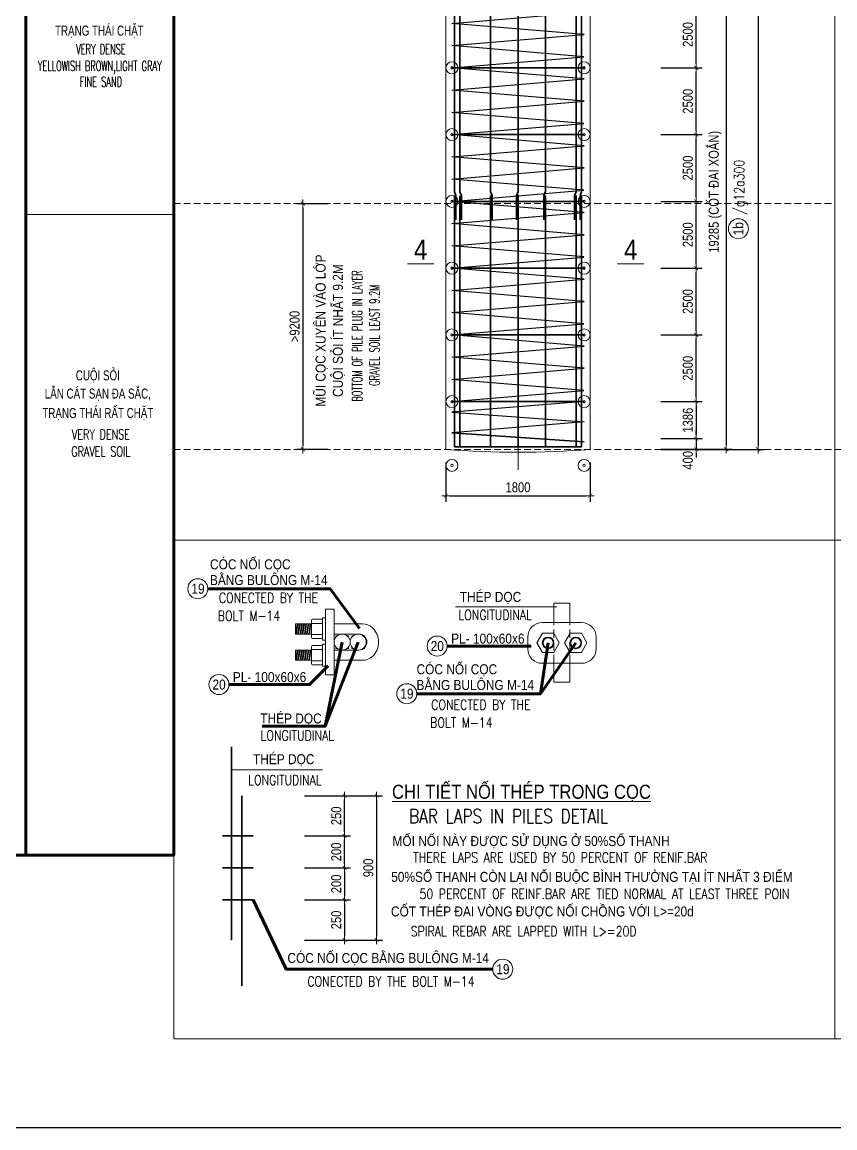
# Model space of a CAD drawing. Header units: millimetres. Extents: x -2123450 to -961021, y -260876 to 649159.
# Drawn here: x -1675220 to -1644785, y 317910 to 359319 of the extents above; entities that cross this region are included whole.
import ezdxf
from ezdxf.enums import TextEntityAlignment as Align

# ---------------------------------------------------------------- set-up
doc = ezdxf.new("R2010")
doc.units = ezdxf.units.MM
doc.header["$LTSCALE"] = 1000
doc.header["$MEASUREMENT"] = 0
doc.header["$PDMODE"] = 66
for name, pattern in [('CENTER2', [1.125, 0.75, -0.125, 0.125, -0.125]), ('HIDDEN', [0.375, 0.25, -0.125]), ('HIDDEN2', [4.7625, 3.175, -1.5875])]:
    doc.linetypes.add(name, pattern=pattern)
doc.layers.get('0').update_dxf_attribs({"linetype": 'CONTINUOUS'})
doc.layers.get('DEFPOINTS').update_dxf_attribs({"linetype": 'CONTINUOUS'})
for name, color, linetype in [('03BORER', 3, 'CONTINUOUS'), ('NDC_S_REBAR DES.', 2, 'CONTINUOUS'), ('TEXT', 7, 'CONTINUOUS')]:
    doc.layers.add(name, color=color, linetype=linetype)
for name, color, linetype, lineweight in [('NDC_S_AXIS', 5, 'CENTER2', 15), ('NDC_S_CONTINUOUS', 3, 'CONTINUOUS', 20), ('NDC_S_DIM', 1, 'CONTINUOUS', 9), ('NDC_S_FOUNDATION NAME', 7, 'CONTINUOUS', 20), ('NDC_S_HATCH MATERIAL', 8, 'CONTINUOUS', 13), ('NDC_S_HIDDEN', 9, 'HIDDEN2', 20), ('NDC_S_LEADER', 1, 'CONTINUOUS', 9), ('NDC_S_REBAR', 4, 'CONTINUOUS', 35), ('NDC_S_REBAR NO.', 7, 'CONTINUOUS', 20), ('NDC_S_REBAR NO. BOX', 1, 'CONTINUOUS', 9), ('NDC_S_REBAR SECTION', 6, 'CONTINUOUS', 25), ('NDC_S_STIRRUP', 2, 'CONTINUOUS', 25), ('NDC_S_VN TITLE', 6, 'CONTINUOUS', 9)]:
    doc.layers.add(name, color=color, linetype=linetype, lineweight=lineweight)
doc.styles.add('NDC_ARIAL', font='arial.ttf', dxfattribs={"width": 0.8})
doc.styles.add('NDC_ROMANS', font='romans.shx', dxfattribs={"width": 0.8, "bigfont": 'vns.shx'})
doc.styles.get("Standard").update_dxf_attribs({"font": 'romans.shx', "bigfont": 'vns.shx'})
doc.dimstyles.new('NDC_1-150', dxfattribs={"dimscale": 150, "dimtxt": 2.5, "dimasz": 1, "dimexe": 1.5, "dimexo": 0, "dimgap": 0.8, "dimtad": 1, "dimdec": 0, "dimdsep": 46, "dimtxsty": 'NDC_ARIAL', "dimblk": 'DIMMARK', "dimcen": 49999.938995, "dimdle": 1.5, "dimclrd": 1, "dimclre": 1, "dimclrt": 3, "dimadec": 0, "dimazin": 0, "dimtfac": 1, "dimtdec": 0, "dimtix": 1, "dimtmove": 2, "dimatfit": 3, "dimfxl": 1, "dimarcsym": 0})
doc.dimstyles.new('NDC_1-150(25)', dxfattribs={"dimscale": 150, "dimtxt": 2.5, "dimasz": 1, "dimexe": 1.5, "dimexo": 0, "dimgap": 0.8, "dimtad": 1, "dimdec": 0, "dimlfac": 0.166667, "dimdsep": 46, "dimtxsty": 'NDC_ARIAL', "dimblk": 'DIMMARK', "dimcen": 49999.938995, "dimdle": 1.5, "dimclrd": 1, "dimclre": 1, "dimclrt": 3, "dimadec": 0, "dimazin": 0, "dimtfac": 1, "dimtdec": 0, "dimtix": 1, "dimtmove": 2, "dimatfit": 3, "dimfxl": 1, "dimarcsym": 0})

# ---------------------------------------------------------------- blocks, each defined once
blk = doc.blocks.new('CON KE')
at = {"layer": 'NDC_S_CONTINUOUS'}
for radius in [225, 45]:
    blk.add_circle((-285322, 378614), radius, dxfattribs=at)
blk = doc.blocks.new('DIMMARK')
at = {"layer": 'NDC_S_DIM', "color": 1}
blk.add_line((-1.5, 0), (1, 0), dxfattribs=at)
at = {"layer": 'NDC_S_DIM', "color": 2, "const_width": 0.15}
blk.add_lwpolyline([(-0.5, -0.5), (0.5, 0.5)], dxfattribs=at)
blk = doc.blocks.new('*D1554')
at = {"layer": 'DEFPOINTS', "color": 0, "transparency": 16777216}
for p in [(-1727342, 359547), (-1726013, 359547), (-1727342, 357047)]:
    blk.add_point(p, dxfattribs=at)
at = {"layer": 'NDC_S_DIM', "color": 1, "lineweight": -2, "transparency": 16777216}
for p, q in [((-1727342, 359547), (-1725788, 359547)), ((-1726013, 357197), (-1726013, 359397)), ((-1727342, 357047), (-1725788, 357047))]:
    blk.add_line(p, q, dxfattribs=at)
at = {"layer": 'NDC_S_DIM', "color": 1, "lineweight": -2, "transparency": 16777216, "xscale": 150, "yscale": 150, "zscale": 150}
for p, rotation in [((-1726013, 359547), 90), ((-1726013, 357047), 270)]:
    blk.add_blockref('DIMMARK', p, dxfattribs=dict(at, rotation=rotation))
at = {"layer": 'NDC_S_DIM', "color": 3, "transparency": 16777216, "insert": (-1726324, 358297), "char_height": 375, "attachment_point": 5, "rotation": 90, "style": 'NDC_ARIAL'}
blk.add_mtext('2500', dxfattribs=at)
blk = doc.blocks.new('*D1555')
at = {"layer": 'DEFPOINTS', "color": 0, "transparency": 16777216}
for p in [(-1727342, 357047), (-1726013, 357047), (-1727342, 354547)]:
    blk.add_point(p, dxfattribs=at)
at = {"layer": 'NDC_S_DIM', "color": 1, "lineweight": -2, "transparency": 16777216}
for p, q in [((-1727342, 357047), (-1725788, 357047)), ((-1726013, 354697), (-1726013, 356897)), ((-1727342, 354547), (-1725788, 354547))]:
    blk.add_line(p, q, dxfattribs=at)
at = {"layer": 'NDC_S_DIM', "color": 1, "lineweight": -2, "transparency": 16777216, "xscale": 150, "yscale": 150, "zscale": 150}
for p, rotation in [((-1726013, 357047), 90), ((-1726013, 354547), 270)]:
    blk.add_blockref('DIMMARK', p, dxfattribs=dict(at, rotation=rotation))
at = {"layer": 'NDC_S_DIM', "color": 3, "transparency": 16777216, "insert": (-1726324, 355797), "char_height": 375, "attachment_point": 5, "rotation": 90, "style": 'NDC_ARIAL'}
blk.add_mtext('2500', dxfattribs=at)
blk = doc.blocks.new('*D1556')
at = {"layer": 'DEFPOINTS', "color": 0, "transparency": 16777216}
for p in [(-1727342, 354547), (-1726013, 354547), (-1727342, 352047)]:
    blk.add_point(p, dxfattribs=at)
at = {"layer": 'NDC_S_DIM', "color": 1, "lineweight": -2, "transparency": 16777216}
for p, q in [((-1727342, 354547), (-1725788, 354547)), ((-1726013, 352197), (-1726013, 354397)), ((-1727342, 352047), (-1725788, 352047))]:
    blk.add_line(p, q, dxfattribs=at)
at = {"layer": 'NDC_S_DIM', "color": 1, "lineweight": -2, "transparency": 16777216, "xscale": 150, "yscale": 150, "zscale": 150}
for p, rotation in [((-1726013, 354547), 90), ((-1726013, 352047), 270)]:
    blk.add_blockref('DIMMARK', p, dxfattribs=dict(at, rotation=rotation))
at = {"layer": 'NDC_S_DIM', "color": 3, "transparency": 16777216, "insert": (-1726324, 353297), "char_height": 375, "attachment_point": 5, "rotation": 90, "style": 'NDC_ARIAL'}
blk.add_mtext('2500', dxfattribs=at)
blk = doc.blocks.new('*D1557')
at = {"layer": 'DEFPOINTS', "color": 0, "transparency": 16777216}
for p in [(-1727342, 352047), (-1726013, 352047), (-1727342, 349547)]:
    blk.add_point(p, dxfattribs=at)
at = {"layer": 'NDC_S_DIM', "color": 1, "lineweight": -2, "transparency": 16777216}
for p, q in [((-1727342, 352047), (-1725788, 352047)), ((-1726013, 349697), (-1726013, 351897)), ((-1727342, 349547), (-1725788, 349547))]:
    blk.add_line(p, q, dxfattribs=at)
at = {"layer": 'NDC_S_DIM', "color": 1, "lineweight": -2, "transparency": 16777216, "xscale": 150, "yscale": 150, "zscale": 150}
for p, rotation in [((-1726013, 352047), 90), ((-1726013, 349547), 270)]:
    blk.add_blockref('DIMMARK', p, dxfattribs=dict(at, rotation=rotation))
at = {"layer": 'NDC_S_DIM', "color": 3, "transparency": 16777216, "insert": (-1726324, 350797), "char_height": 375, "attachment_point": 5, "rotation": 90, "style": 'NDC_ARIAL'}
blk.add_mtext('2500', dxfattribs=at)
blk = doc.blocks.new('*D1558')
at = {"layer": 'DEFPOINTS', "color": 0, "transparency": 16777216}
for p in [(-1727342, 349547), (-1726013, 349547), (-1727342, 347047)]:
    blk.add_point(p, dxfattribs=at)
at = {"layer": 'NDC_S_DIM', "color": 1, "lineweight": -2, "transparency": 16777216}
for p, q in [((-1727342, 349547), (-1725788, 349547)), ((-1726013, 347197), (-1726013, 349397)), ((-1727342, 347047), (-1725788, 347047))]:
    blk.add_line(p, q, dxfattribs=at)
at = {"layer": 'NDC_S_DIM', "color": 1, "lineweight": -2, "transparency": 16777216, "xscale": 150, "yscale": 150, "zscale": 150}
for p, rotation in [((-1726013, 349547), 90), ((-1726013, 347047), 270)]:
    blk.add_blockref('DIMMARK', p, dxfattribs=dict(at, rotation=rotation))
at = {"layer": 'NDC_S_DIM', "color": 3, "transparency": 16777216, "insert": (-1726324, 348297), "char_height": 375, "attachment_point": 5, "rotation": 90, "style": 'NDC_ARIAL'}
blk.add_mtext('2500', dxfattribs=at)
blk = doc.blocks.new('*D1559')
at = {"layer": 'DEFPOINTS', "color": 0, "transparency": 16777216}
for p in [(-1727342, 347047), (-1726013, 347047), (-1727342, 344547)]:
    blk.add_point(p, dxfattribs=at)
at = {"layer": 'NDC_S_DIM', "color": 1, "lineweight": -2, "transparency": 16777216}
for p, q in [((-1727342, 347047), (-1725788, 347047)), ((-1726013, 344697), (-1726013, 346897)), ((-1727342, 344547), (-1725788, 344547))]:
    blk.add_line(p, q, dxfattribs=at)
at = {"layer": 'NDC_S_DIM', "color": 1, "lineweight": -2, "transparency": 16777216, "xscale": 150, "yscale": 150, "zscale": 150}
for p, rotation in [((-1726013, 347047), 90), ((-1726013, 344547), 270)]:
    blk.add_blockref('DIMMARK', p, dxfattribs=dict(at, rotation=rotation))
at = {"layer": 'NDC_S_DIM', "color": 3, "transparency": 16777216, "insert": (-1726324, 345797), "char_height": 375, "attachment_point": 5, "rotation": 90, "style": 'NDC_ARIAL'}
blk.add_mtext('2500', dxfattribs=at)
blk = doc.blocks.new('*D1560')
at = {"layer": 'DEFPOINTS', "color": 0, "transparency": 16777216}
for p in [(-1727342, 344547), (-1726013, 344547), (-1727342, 342047)]:
    blk.add_point(p, dxfattribs=at)
at = {"layer": 'NDC_S_DIM', "color": 1, "lineweight": -2, "transparency": 16777216}
for p, q in [((-1727342, 344547), (-1725788, 344547)), ((-1726013, 342197), (-1726013, 344397)), ((-1727342, 342047), (-1725788, 342047))]:
    blk.add_line(p, q, dxfattribs=at)
at = {"layer": 'NDC_S_DIM', "color": 1, "lineweight": -2, "transparency": 16777216, "xscale": 150, "yscale": 150, "zscale": 150}
for p, rotation in [((-1726013, 344547), 90), ((-1726013, 342047), 270)]:
    blk.add_blockref('DIMMARK', p, dxfattribs=dict(at, rotation=rotation))
at = {"layer": 'NDC_S_DIM', "color": 3, "transparency": 16777216, "insert": (-1726324, 343297), "char_height": 375, "attachment_point": 5, "rotation": 90, "style": 'NDC_ARIAL'}
blk.add_mtext('2500', dxfattribs=at)
blk = doc.blocks.new('*D2216')
at = {"layer": 'DEFPOINTS', "color": 0, "transparency": 16777216}
for p in [(18235, 3509), (18235, 2123), (19564, 2123)]:
    blk.add_point(p, dxfattribs=at)
at = {"layer": 'NDC_S_DIM', "color": 1, "lineweight": -2, "transparency": 16777216}
for p, q in [((18235, 3509), (19789, 3509)), ((19564, 3359), (19564, 2273)), ((18235, 2123), (19789, 2123))]:
    blk.add_line(p, q, dxfattribs=at)
at = {"layer": 'NDC_S_DIM', "color": 1, "lineweight": -2, "transparency": 16777216, "xscale": 150, "yscale": 150, "zscale": 150}
for p, rotation in [((19564, 3509), 90), ((19564, 2123), 270)]:
    blk.add_blockref('DIMMARK', p, dxfattribs=dict(at, rotation=rotation))
at = {"layer": 'NDC_S_DIM', "color": 3, "transparency": 16777216, "insert": (19253, 2816), "char_height": 375, "attachment_point": 5, "rotation": 90, "style": 'NDC_ARIAL'}
blk.add_mtext('1386', dxfattribs=at)
blk = doc.blocks.new('*D2217')
at = {"layer": 'DEFPOINTS', "color": 0, "transparency": 16777216}
for p in [(18235, 2123), (18235, 1723), (19564, 1723)]:
    blk.add_point(p, dxfattribs=at)
at = {"layer": 'NDC_S_DIM', "color": 1, "lineweight": -2, "transparency": 16777216}
for p, q in [((18235, 2123), (19789, 2123)), ((19564, 2273), (19564, 2423)), ((19564, 2123), (19564, 1723)), ((18235, 1723), (19789, 1723)), ((19564, 1573), (19564, 1423))]:
    blk.add_line(p, q, dxfattribs=at)
at = {"layer": 'NDC_S_DIM', "color": 1, "lineweight": -2, "transparency": 16777216, "xscale": 150, "yscale": 150, "zscale": 150}
for p, rotation in [((19564, 2123), 270), ((19564, 1723), 90)]:
    blk.add_blockref('DIMMARK', p, dxfattribs=dict(at, rotation=rotation))
at = {"layer": 'NDC_S_DIM', "color": 3, "transparency": 16777216, "insert": (19253, 1311), "char_height": 375, "attachment_point": 5, "rotation": 90, "style": 'NDC_ARIAL'}
blk.add_mtext('400', dxfattribs=at)
blk = doc.blocks.new('*D2219')
at = {"layer": 'DEFPOINTS', "color": 0, "transparency": 16777216}
for p in [(19435, 54023), (19435, 1723), (21889, 1723)]:
    blk.add_point(p, dxfattribs=at)
at = {"layer": 'NDC_S_DIM', "color": 1, "lineweight": -2, "transparency": 16777216}
for p, q in [((19435, 54023), (22114, 54023)), ((21889, 53873), (21889, 1873)), ((19435, 1723), (22114, 1723))]:
    blk.add_line(p, q, dxfattribs=at)
at = {"layer": 'NDC_S_DIM', "color": 1, "lineweight": -2, "transparency": 16777216, "xscale": 150, "yscale": 150, "zscale": 150}
for p, rotation in [((21889, 54023), 90), ((21889, 1723), 270)]:
    blk.add_blockref('DIMMARK', p, dxfattribs=dict(at, rotation=rotation))
at = {"layer": 'NDC_S_DIM', "color": 3, "transparency": 16777216, "insert": (21578, 27873), "char_height": 375, "attachment_point": 5, "rotation": 90, "style": 'NDC_ARIAL'}
blk.add_mtext('52300', dxfattribs=at)
blk = doc.blocks.new('*D2220')
at = {"layer": 'DEFPOINTS', "color": 0, "transparency": 16777216}
for p in [(18235, 21009), (18235, 1724), (20689, 1724)]:
    blk.add_point(p, dxfattribs=at)
at = {"layer": 'NDC_S_DIM', "color": 1, "lineweight": -2, "transparency": 16777216}
for p, q in [((18235, 21009), (20914, 21009)), ((20689, 20859), (20689, 1874)), ((18235, 1724), (20914, 1724))]:
    blk.add_line(p, q, dxfattribs=at)
at = {"layer": 'NDC_S_DIM', "color": 1, "lineweight": -2, "transparency": 16777216, "xscale": 150, "yscale": 150, "zscale": 150}
for p, rotation in [((20689, 21009), 90), ((20689, 1724), 270)]:
    blk.add_blockref('DIMMARK', p, dxfattribs=dict(at, rotation=rotation))
at = {"layer": 'NDC_S_DIM', "color": 3, "transparency": 16777216, "insert": (20279, 11367), "char_height": 375, "attachment_point": 5, "rotation": 90, "style": 'NDC_ARIAL'}
blk.add_mtext('19285 (CỐT ĐAI XOẮN)', dxfattribs=at)
blk = doc.blocks.new('*D2221')
at = {"layer": 'DEFPOINTS', "color": 0, "transparency": 16777216}
for p in [(10192, 1224), (15592, 1224), (15592, -12)]:
    blk.add_point(p, dxfattribs=at)
at = {"layer": 'NDC_S_DIM', "color": 1, "lineweight": -2, "transparency": 16777216}
for p, q in [((10192, 1224), (10192, -237)), ((15592, 1224), (15592, -237)), ((10342, -12), (15442, -12))]:
    blk.add_line(p, q, dxfattribs=at)
at = {"layer": 'NDC_S_DIM', "color": 1, "lineweight": -2, "transparency": 16777216, "xscale": 150, "yscale": 150, "zscale": 150, "rotation": 180}
blk.add_blockref('DIMMARK', (10192, -12), dxfattribs=at)
at = {"layer": 'NDC_S_DIM', "color": 1, "lineweight": -2, "transparency": 16777216, "xscale": 150, "yscale": 150, "zscale": 150}
blk.add_blockref('DIMMARK', (15592, -12), dxfattribs=at)
at = {"layer": 'NDC_S_DIM', "color": 3, "transparency": 16777216, "insert": (12892, 299), "char_height": 375, "attachment_point": 5, "style": 'NDC_ARIAL'}
blk.add_mtext('1800', dxfattribs=at)
blk = doc.blocks.new('*D2222')
at = {"layer": 'DEFPOINTS', "color": 0, "transparency": 16777216}
for p in [(5770, 10923), (4840, 1723), (5770, 1723)]:
    blk.add_point(p, dxfattribs=at)
at = {"layer": 'NDC_S_DIM', "color": 1, "lineweight": -2, "transparency": 16777216}
for p, q in [((5770, 10923), (4615, 10923)), ((4840, 10773), (4840, 1873)), ((5770, 1723), (4615, 1723))]:
    blk.add_line(p, q, dxfattribs=at)
at = {"layer": 'NDC_S_DIM', "color": 1, "lineweight": -2, "transparency": 16777216, "xscale": 150, "yscale": 150, "zscale": 150}
for p, rotation in [((4840, 10923), 90), ((4840, 1723), 270)]:
    blk.add_blockref('DIMMARK', p, dxfattribs=dict(at, rotation=rotation))
at = {"layer": 'NDC_S_DIM', "color": 3, "transparency": 16777216, "insert": (4528, 6323), "char_height": 375, "attachment_point": 5, "rotation": 90, "style": 'NDC_ARIAL'}
blk.add_mtext('>9200', dxfattribs=at)
blk = doc.blocks.new('*D1604')
at = {"layer": 'DEFPOINTS', "color": 0, "linetype": 'ByBlock', "transparency": 16777216}
for p in [(-1664644, 327646), (-1664644, 326446), (-1663144, 326446)]:
    blk.add_point(p, dxfattribs=at)
at = {"layer": 'NDC_S_DIM', "color": 1, "linetype": 'ByBlock', "lineweight": -2, "transparency": 16777216}
for p, q in [((-1664644, 327646), (-1662919, 327646)), ((-1663144, 327496), (-1663144, 326596)), ((-1664644, 326446), (-1662919, 326446))]:
    blk.add_line(p, q, dxfattribs=at)
at = {"layer": 'NDC_S_DIM', "color": 1, "linetype": 'ByBlock', "lineweight": -2, "transparency": 16777216, "xscale": 150, "yscale": 150, "zscale": 150}
for p, rotation in [((-1663144, 327646), 90), ((-1663144, 326446), 270)]:
    blk.add_blockref('DIMMARK', p, dxfattribs=dict(at, rotation=rotation))
at = {"layer": 'NDC_S_DIM', "color": 3, "linetype": 'ByBlock', "transparency": 16777216, "insert": (-1663455, 327046), "char_height": 375, "attachment_point": 5, "rotation": 90, "style": 'NDC_ARIAL'}
blk.add_mtext('200', dxfattribs=at)
blk = doc.blocks.new('*D1605')
at = {"layer": 'DEFPOINTS', "color": 0, "linetype": 'ByBlock', "transparency": 16777216}
for p in [(-1664644, 330346), (-1664644, 324946), (-1661944, 324946)]:
    blk.add_point(p, dxfattribs=at)
at = {"layer": 'NDC_S_DIM', "color": 1, "linetype": 'ByBlock', "lineweight": -2, "transparency": 16777216}
for p, q in [((-1664644, 330346), (-1661719, 330346)), ((-1661944, 330196), (-1661944, 325096)), ((-1664644, 324946), (-1661719, 324946))]:
    blk.add_line(p, q, dxfattribs=at)
at = {"layer": 'NDC_S_DIM', "color": 1, "linetype": 'ByBlock', "lineweight": -2, "transparency": 16777216, "xscale": 150, "yscale": 150, "zscale": 150}
for p, rotation in [((-1661944, 330346), 90), ((-1661944, 324946), 270)]:
    blk.add_blockref('DIMMARK', p, dxfattribs=dict(at, rotation=rotation))
at = {"layer": 'NDC_S_DIM', "color": 3, "linetype": 'ByBlock', "transparency": 16777216, "insert": (-1662255, 327646), "char_height": 375, "attachment_point": 5, "rotation": 90, "style": 'NDC_ARIAL'}
blk.add_mtext('900', dxfattribs=at)
blk = doc.blocks.new('*D1606')
at = {"layer": 'DEFPOINTS', "color": 0, "linetype": 'ByBlock', "transparency": 16777216}
for p in [(-1664644, 328846), (-1663144, 328846), (-1664644, 327646)]:
    blk.add_point(p, dxfattribs=at)
at = {"layer": 'NDC_S_DIM', "color": 1, "linetype": 'ByBlock', "lineweight": -2, "transparency": 16777216}
for p, q in [((-1664644, 328846), (-1662919, 328846)), ((-1663144, 327796), (-1663144, 328696)), ((-1664644, 327646), (-1662919, 327646))]:
    blk.add_line(p, q, dxfattribs=at)
at = {"layer": 'NDC_S_DIM', "color": 1, "linetype": 'ByBlock', "lineweight": -2, "transparency": 16777216, "xscale": 150, "yscale": 150, "zscale": 150}
for p, rotation in [((-1663144, 328846), 90), ((-1663144, 327646), 270)]:
    blk.add_blockref('DIMMARK', p, dxfattribs=dict(at, rotation=rotation))
at = {"layer": 'NDC_S_DIM', "color": 3, "linetype": 'ByBlock', "transparency": 16777216, "insert": (-1663455, 328246), "char_height": 375, "attachment_point": 5, "rotation": 90, "style": 'NDC_ARIAL'}
blk.add_mtext('200', dxfattribs=at)
blk = doc.blocks.new('*D1607')
at = {"layer": 'DEFPOINTS', "color": 0, "linetype": 'ByBlock', "transparency": 16777216}
for p in [(-1664644, 330346), (-1663144, 330346), (-1664644, 328846)]:
    blk.add_point(p, dxfattribs=at)
at = {"layer": 'NDC_S_DIM', "color": 1, "linetype": 'ByBlock', "lineweight": -2, "transparency": 16777216}
for p, q in [((-1664644, 330346), (-1662919, 330346)), ((-1663144, 328996), (-1663144, 330196)), ((-1664644, 328846), (-1662919, 328846))]:
    blk.add_line(p, q, dxfattribs=at)
at = {"layer": 'NDC_S_DIM', "color": 1, "linetype": 'ByBlock', "lineweight": -2, "transparency": 16777216, "xscale": 150, "yscale": 150, "zscale": 150}
for p, rotation in [((-1663144, 330346), 90), ((-1663144, 328846), 270)]:
    blk.add_blockref('DIMMARK', p, dxfattribs=dict(at, rotation=rotation))
at = {"layer": 'NDC_S_DIM', "color": 3, "linetype": 'ByBlock', "transparency": 16777216, "insert": (-1663455, 329596), "char_height": 375, "attachment_point": 5, "rotation": 90, "style": 'NDC_ARIAL'}
blk.add_mtext('250', dxfattribs=at)
blk = doc.blocks.new('*D1608')
at = {"layer": 'DEFPOINTS', "color": 0, "linetype": 'ByBlock', "transparency": 16777216}
for p in [(-1664644, 326446), (-1664644, 324946), (-1663144, 324946)]:
    blk.add_point(p, dxfattribs=at)
at = {"layer": 'NDC_S_DIM', "color": 1, "linetype": 'ByBlock', "lineweight": -2, "transparency": 16777216}
for p, q in [((-1664644, 326446), (-1662919, 326446)), ((-1663144, 326296), (-1663144, 325096)), ((-1664644, 324946), (-1662919, 324946))]:
    blk.add_line(p, q, dxfattribs=at)
at = {"layer": 'NDC_S_DIM', "color": 1, "linetype": 'ByBlock', "lineweight": -2, "transparency": 16777216, "xscale": 150, "yscale": 150, "zscale": 150}
for p, rotation in [((-1663144, 326446), 90), ((-1663144, 324946), 270)]:
    blk.add_blockref('DIMMARK', p, dxfattribs=dict(at, rotation=rotation))
at = {"layer": 'NDC_S_DIM', "color": 3, "linetype": 'ByBlock', "transparency": 16777216, "insert": (-1663455, 325696), "char_height": 375, "attachment_point": 5, "rotation": 90, "style": 'NDC_ARIAL'}
blk.add_mtext('250', dxfattribs=at)
blk = doc.blocks.new('HK1 B3')
at = {"layer": 'NDC_S_CONTINUOUS'}
blk.add_line((16381, -67199), (16380, 0), dxfattribs=at)
blk.add_arc((16380, -67199), 1, 270, 0, dxfattribs=at)
blk = doc.blocks.new('*U1553')
at = {"layer": 'NDC_S_REBAR'}
for p, q in [((-1735159.4, 359547.3), (-1730209.4, 359547.3)), ((-1735159.4, 359547.3), (-1730209.4, 359547.3)), ((-1735159.4, 357047.3), (-1730209.4, 357047.3)), ((-1735159.4, 357047.3), (-1730209.4, 357047.3)), ((-1735159.4, 357047.3), (-1730209.4, 357047.3)), ((-1735159.4, 354547.3), (-1730209.4, 354547.3)), ((-1735159.4, 354547.3), (-1730209.4, 354547.3)), ((-1735159.4, 354547.3), (-1730209.4, 354547.3)), ((-1735159.4, 352047.3), (-1730209.4, 352047.3)), ((-1735159.4, 352047.3), (-1730209.4, 352047.3)), ((-1735159.4, 352047.3), (-1730209.4, 352047.3)), ((-1735159.4, 349547.3), (-1730209.4, 349547.3)), ((-1735159.4, 349547.3), (-1730209.4, 349547.3)), ((-1735159.4, 349547.3), (-1730209.4, 349547.3)), ((-1735159.4, 347047.3), (-1730209.4, 347047.3)), ((-1735159.4, 347047.3), (-1730209.4, 347047.3)), ((-1735159.4, 347047.3), (-1730209.4, 347047.3)), ((-1735159.4, 344547.3), (-1730209.4, 344547.3)), ((-1735159.4, 344547.3), (-1730209.4, 344547.3)), ((-1735159.4, 344547.3), (-1730209.4, 344547.3)), ((-1735159.4, 342047.3), (-1730209.4, 342047.3))]:
    blk.add_line(p, q, dxfattribs=at)
at = {"layer": 'NDC_S_STIRRUP'}
for points in [[(-1735159.4, 357047.3), (-1730215.4, 357462.9, 0.8498629), (-1730215.4, 357464.9), (-1735159.4, 357880.6), (-1730209.4, 358297.3), (-1735159.4, 358713.9), (-1730209.4, 359130.6), (-1735159.4, 359547.3)], [(-1735159.4, 354547.3), (-1730215.4, 354962.9, 0.8498629), (-1730215.4, 354964.9), (-1735159.4, 355380.6), (-1730209.4, 355797.3), (-1735159.4, 356213.9), (-1730209.4, 356630.6), (-1735159.4, 357047.3)], [(-1735159.4, 352047.3), (-1730215.4, 352462.9, 0.8498629), (-1730215.4, 352464.9), (-1735159.4, 352880.6), (-1730209.4, 353297.3), (-1735159.4, 353713.9), (-1730209.4, 354130.6), (-1735159.4, 354547.3)], [(-1735159.4, 349547.3), (-1730215.4, 349962.9, 0.8498629), (-1730215.4, 349964.9), (-1735159.4, 350380.6), (-1730209.4, 350797.3), (-1735159.4, 351213.9), (-1730209.4, 351630.6), (-1735159.4, 352047.3)], [(-1735159.4, 347047.3), (-1730215.4, 347462.9, 0.8498629), (-1730215.4, 347464.9), (-1735159.4, 347880.6), (-1730209.4, 348297.3), (-1735159.4, 348713.9), (-1730209.4, 349130.6), (-1735159.4, 349547.3)], [(-1735159.4, 344547.3), (-1730215.4, 344962.9, 0.8498629), (-1730215.4, 344964.9), (-1735159.4, 345380.6), (-1730209.4, 345797.3), (-1735159.4, 346213.9), (-1730209.4, 346630.6), (-1735159.4, 347047.3)], [(-1735159.4, 342047.3), (-1730215.4, 342462.9, 0.8498629), (-1730215.4, 342464.9), (-1735159.4, 342880.6), (-1730209.4, 343297.3), (-1735159.4, 343713.9), (-1730209.4, 344130.6), (-1735159.4, 344547.3)]]:
    blk.add_lwpolyline(points, format="xyb", dxfattribs=at)
at = {"layer": 'NDC_S_REBAR SECTION', "xscale": -1, "rotation": 180}
for p in [(-1449837, 738161), (-1449837, 738161), (-1444887, 738161), (-1444887, 738161), (-1449837, 735661), (-1449837, 735661), (-1449837, 735661), (-1444887, 735661), (-1444887, 735661), (-1444887, 735661), (-1449837, 733161), (-1449837, 733161), (-1449837, 733161), (-1444887, 733161), (-1444887, 733161), (-1444887, 733161), (-1449837, 730661), (-1449837, 730661), (-1449837, 730661), (-1444887, 730661), (-1444887, 730661), (-1444887, 730661), (-1449837, 728161), (-1449837, 728161), (-1449837, 728161), (-1444887, 728161), (-1444887, 728161), (-1444887, 728161), (-1449837, 725661), (-1449837, 725661), (-1449837, 725661), (-1444887, 725661), (-1444887, 725661), (-1444887, 725661), (-1449837, 723161), (-1449837, 723161), (-1449837, 723161), (-1444887, 723161), (-1444887, 723161), (-1444887, 723161), (-1449837, 720661), (-1444887, 720661)]:
    blk.add_blockref('CON KE', p, dxfattribs=at)
at = {"layer": 'NDC_S_DIM'}
for base, p1, p2, picture, middle in [((-1726012.7, 359547.3), (-1727341.6, 357047.3), (-1727341.6, 359547.3), '*D1554', (-1726324.2, 358297.3)), ((-1726012.7, 357047.3), (-1727341.6, 354547.3), (-1727341.6, 357047.3), '*D1555', (-1726324.2, 355797.3)), ((-1726012.7, 354547.3), (-1727341.6, 352047.3), (-1727341.6, 354547.3), '*D1556', (-1726324.2, 353297.3)), ((-1726012.7, 352047.3), (-1727341.6, 349547.3), (-1727341.6, 352047.3), '*D1557', (-1726324.2, 350797.3)), ((-1726012.7, 349547.3), (-1727341.6, 347047.3), (-1727341.6, 349547.3), '*D1558', (-1726324.2, 348297.3)), ((-1726012.7, 347047.3), (-1727341.6, 344547.3), (-1727341.6, 347047.3), '*D1559', (-1726324.2, 345797.3)), ((-1726012.7, 344547.3), (-1727341.6, 342047.3), (-1727341.6, 344547.3), '*D1560', (-1726324.2, 343297.3))]:
    dim = blk.add_linear_dim(base=base, p1=p1, p2=p2, angle=90, dimstyle='NDC_1-150', dxfattribs=at)
    dim.commit()
    dim.dimension.update_dxf_attribs({"geometry": picture, "text_midpoint": middle})
blk = doc.blocks.new('COC TN D1800 TYPE 2')
at = {"layer": 'NDC_S_AXIS', "ltscale": 2}
blk.add_line((12892.2, 54020.2), (12892.2, 957.7), dxfattribs=at)
at = {"layer": 'NDC_S_CONTINUOUS'}
for p, q in [((0, 59594), (0, 1000)), ((24757.8, -1678), (24757.8, 56873.2)), ((10192.2, 1723.2), (10192.2, 36798.2)), ((15592.2, 1723.2), (15592.2, 36798.2)), ((0, -1678), (47726.9, -1678))]:
    blk.add_line(p, q, dxfattribs=at)
blk.add_arc((12892.2, 35047.2), 33433.3, 265.36787, 274.63213, dxfattribs=at)
at = {"layer": 'NDC_S_HATCH MATERIAL', "linetype": 'HIDDEN'}
for p, q in [((0, 10923.2), (24757.8, 10923.2)), ((0, 1723.2), (47726.9, 1723.2))]:
    blk.add_line(p, q, dxfattribs=at)
at = {"layer": 'NDC_S_REBAR'}
for p, q in [((10509.3, 11223.2), (10509.3, 1822.2)), ((15071, 1822.2), (15071, 11223.2)), ((15275.2, 1822.2), (15275.2, 11223.2)), ((10509.3, 1822.2), (15275.2, 1822.2))]:
    blk.add_line(p, q, dxfattribs=at)
for points in [[(10569.3, 10323.2), (10569.3, 11217.4, 0.0954146), (10567.1, 11228.5), (10511.4, 11367.8, -0.0954146), (10509.3, 11379), (10509.3, 21923.2)], [(10773.5, 10323.2), (10773.5, 11217.4, 0.0954146), (10771.3, 11228.5), (10715.6, 11367.8, -0.0954146), (10713.5, 11379), (10713.5, 21923.2)], [(11865.5, 21923.2), (11865.5, 11379, 0.0954146), (11867.7, 11367.8), (11923.4, 11228.5, -0.0954146), (11925.5, 11217.4), (11925.5, 10323.2)], [(12892.2, 21923.2), (12892.2, 11373.2), (12834.4, 11228.5, 0.0954146), (12832.2, 11217.4), (12832.2, 10323.2)], [(13919, 21923.2), (13919, 11373.2), (13861.1, 11228.5, 0.0954146), (13859, 11217.4), (13859, 10323.2)], [(15011, 10323.2), (15011, 11217.4, -0.0954146), (15013.1, 11228.5), (15068.8, 11367.8, 0.0954146), (15071, 11379), (15071, 21923.2)], [(15215.2, 10323.2), (15215.2, 11217.4, -0.0954146), (15217.3, 11228.5), (15273.1, 11367.8, 0.0954146), (15275.2, 11379), (15275.2, 21923.2)]]:
    blk.add_lwpolyline(points, format="xyb", dxfattribs=at)
for points in [[(10713.5, 1822.2), (10713.5, 11217.4)], [(11865.5, 11223.2), (11865.5, 1822.2)], [(12892.2, 11223.2), (12892.2, 1822.2)], [(13919, 11223.2), (13919, 1822.2)]]:
    blk.add_lwpolyline(points, dxfattribs=at)
at = {"layer": 'NDC_S_REBAR NO. BOX'}
blk.add_circle((21143, 9985), 375, dxfattribs=at)
at = {"layer": 'NDC_S_STIRRUP'}
blk.add_lwpolyline([(15367.2, 3508.9), (10417.2, 3108.9), (15367.2, 2758.9), (10417.2, 2342.2), (15367.2, 2008.9), (10417.2, 2342.2), (15367.2, 2008.9), (10417.2, 2342.2)], dxfattribs=at)
at = {"layer": '03BORER'}
blk.add_blockref('*U1553', (1745576.6, -338538.4), dxfattribs=at)
at = {"layer": 'NDC_S_REBAR SECTION'}
for p in [(295739.6, -377490.5), (300689.6, -377490.5)]:
    blk.add_blockref('CON KE', p, dxfattribs=at)
at = {"layer": 'NDC_S_FOUNDATION NAME', "style": 'NDC_ARIAL', "width": 0.85}
for s, p in [('MŨI CỌC XUYÊN VÀO LỚP', (5489.3, 6170.1)), ('CUỘI SỎI ÍT NHẤT 9.2M', (6132.4, 6170.1))]:
    blk.add_text(s, height=375, rotation=90, dxfattribs=at).set_placement(p, align=Align.MIDDLE)
at = {"layer": 'NDC_S_REBAR DES.', "style": 'NDC_ROMANS', "width": 0.8}
blk.add_text('/g12a300', height=375, rotation=90, dxfattribs=at).set_placement((21199.8, 11538.4), align=Align.MIDDLE)
at = {"layer": 'NDC_S_REBAR NO.', "style": 'NDC_ARIAL', "width": 0.85}
blk.add_text('1b', height=375, rotation=90, dxfattribs=at).set_placement((21143, 9985), align=Align.MIDDLE_CENTER)
at = {"layer": 'NDC_S_VN TITLE', "style": 'NDC_ARIAL', "width": 0.85}
for p in [(9245.6, 9198.9), (17112.4, 9198.9)]:
    blk.add_text('%%U 4 ', height=750, dxfattribs=at).set_placement(p, align=Align.MIDDLE)
at = {"layer": 'TEXT', "color": 3, "linetype": 'Continuous', "ltscale": 0.8, "width": 0.6}
for s, p in [('BOTTOM OF PILE PLUG IN LAYER', (6868.5, 5968.1)), ('GRAVEL SOIL LEAST 9.2M ', (7518.3, 6072.5))]:
    blk.add_text(s, height=375, rotation=90, dxfattribs=at).set_placement(p, align=Align.MIDDLE_CENTER)
at = {"layer": 'NDC_S_DIM'}
for base, p1, p2, picture, middle in [((21889.1, 1723.2), (19435.2, 54023.2), (19435.2, 1723.2), '*D2219', (21577.6, 27873.2)), ((19564.1, 2123.2), (18235, 3508.9), (18235, 2123.2), '*D2216', (19252.6, 2816))]:
    dim = blk.add_linear_dim(base=base, p1=p1, p2=p2, angle=90, dimstyle='NDC_1-150', dxfattribs=at)
    dim.commit()
    dim.dimension.update_dxf_attribs({"geometry": picture, "text_midpoint": middle})
for base, p1, p2, text, picture, middle in [((20689.1, 1724.2), (18235.2, 21008.9), (18235.2, 1724.2), '<> (CỐT ĐAI XOẮN)', '*D2220', (20279.3, 11366.5)), ((4839.6, 1723.2), (5770.5, 10923.2), (5770.5, 1723.2), '>9200', '*D2222', (4528.1, 6323.2))]:
    dim = blk.add_linear_dim(base=base, p1=p1, p2=p2, angle=90, text=text, dimstyle='NDC_1-150', dxfattribs=at)
    dim.commit()
    dim.dimension.update_dxf_attribs({"geometry": picture, "text_midpoint": middle})
dim = blk.add_linear_dim(base=(19564.1, 1723.2), p1=(18235.2, 2123.2), p2=(18235.2, 1723.2), angle=90, dimstyle='NDC_1-150', dxfattribs=at)
dim.commit()
dim.dimension.update_dxf_attribs({"geometry": '*D2217', "text_midpoint": (19252.7, 1311.2), "dimtype": 160})
dim = blk.add_linear_dim(base=(15592.2, -12.4), p1=(10192.2, 1223.9), p2=(15592.2, 1223.9), dimstyle='NDC_1-150', override={"dimlfac": 0.333333}, dxfattribs=at)
dim.commit()
dim.dimension.update_dxf_attribs({"geometry": '*D2221', "text_midpoint": (12892.2, 299.1)})

msp = doc.modelspace()

# ---------------------------------------------------------------- linework, layer by layer
at = {"layer": 'DEFPOINTS'}
msp.add_lwpolyline([(-1698145.34, 407010.05), (-1571995.34, 407010.05), (-1571995.34, 317910.05), (-1698145.34, 317910.05)], close=True, dxfattribs=at)
at = {"layer": 'NDC_S_CONTINUOUS'}
for p, q in [((-1675085.41, 328121.55), (-1675086.41, 395320.55)), ((-1675085.41, 328120.55), (-1675086.41, 395320.55)), ((-1669543.22, 352120.55), (-1675085.41, 352120.55)), ((-1655305.45, 337560.3), (-1655305.45, 336834.58)), ((-1655305.45, 337560.3), (-1654705.45, 337560.3)), ((-1654705.45, 337560.3), (-1654705.45, 336834.58)), ((-1663863.02, 334875.12), (-1663863.02, 337329.66)), ((-1663863.02, 337329.66), (-1663535.74, 337329.66)), ((-1663535.74, 334875.12), (-1663535.74, 337329.66)), ((-1664381.2, 336784.21), (-1664977.42, 336784.21)), ((-1664977.42, 336402.39), (-1664977.42, 336784.21)), ((-1664381.2, 336272.62), (-1664381.2, 336913.98)), ((-1664340.29, 336954.89), (-1664013.02, 336954.89)), ((-1663972.11, 336177.16), (-1663972.11, 337009.44)), ((-1663863.02, 337009.44), (-1663972.11, 337009.44)), ((-1662474.86, 336784.21), (-1663535.74, 336784.21)), ((-1655741.82, 336834.58), (-1654269.09, 336834.58)), ((-1664381.2, 336402.39), (-1664977.42, 336402.39)), ((-1662608.47, 336402.39), (-1663535.74, 336402.39)), ((-1663463.3, 336337.67), (-1663471.02, 336329.95)), ((-1663457.3, 336304.66), (-1663471.02, 336318.38)), ((-1663438.01, 336323.95), (-1663451.73, 336337.67)), ((-1663033.47, 336323.95), (-1663019.75, 336337.67)), ((-1663014.19, 336304.66), (-1663000.47, 336318.38)), ((-1663000.47, 336329.95), (-1663008.18, 336337.67)), ((-1662863.3, 336337.67), (-1662871.02, 336329.95)), ((-1662857.3, 336304.66), (-1662871.02, 336318.38)), ((-1662838.01, 336323.95), (-1662851.73, 336337.67)), ((-1662433.47, 336323.95), (-1662419.75, 336337.67)), ((-1662414.19, 336304.66), (-1662400.47, 336318.38)), ((-1662400.47, 336329.95), (-1662408.18, 336337.67)), ((-1656287.27, 336289.12), (-1656287.27, 335852.76)), ((-1653723.64, 336289.12), (-1653723.64, 335852.76)), ((-1664381.2, 335932.16), (-1664381.2, 335290.8)), ((-1664340.29, 336231.71), (-1664013.02, 336231.71)), ((-1664340.29, 335973.07), (-1664013.02, 335973.07)), ((-1663863.02, 336177.16), (-1663972.11, 336177.16)), ((-1663972.11, 336027.62), (-1663972.11, 335195.35)), ((-1663863.02, 336027.62), (-1663972.11, 336027.62)), ((-1663457.3, 335900.12), (-1663471.02, 335886.4)), ((-1663471.02, 335874.83), (-1663463.3, 335867.12)), ((-1663438.01, 335880.84), (-1663451.73, 335867.12)), ((-1663033.47, 335880.84), (-1663019.75, 335867.12)), ((-1663014.19, 335900.12), (-1663000.47, 335886.4)), ((-1663008.18, 335867.12), (-1663000.47, 335874.83)), ((-1662857.3, 335900.12), (-1662871.02, 335886.4)), ((-1662871.02, 335874.83), (-1662863.3, 335867.12)), ((-1662838.01, 335880.84), (-1662851.73, 335867.12)), ((-1662433.47, 335880.84), (-1662419.75, 335867.12)), ((-1662414.19, 335900.12), (-1662400.47, 335886.4)), ((-1662408.18, 335867.12), (-1662400.47, 335874.83)), ((-1664977.42, 335420.57), (-1664977.42, 335802.39)), ((-1664381.2, 335802.39), (-1664977.42, 335802.39)), ((-1664381.2, 335420.57), (-1664977.42, 335420.57)), ((-1662608.47, 335802.39), (-1663535.74, 335802.39)), ((-1662474.86, 335420.57), (-1663535.74, 335420.57)), ((-1664340.29, 335249.89), (-1664013.02, 335249.89)), ((-1663863.02, 335195.35), (-1663972.11, 335195.35)), ((-1655741.82, 335307.3), (-1654269.09, 335307.3)), ((-1655305.45, 335307.3), (-1655305.45, 334600)), ((-1654705.45, 335307.3), (-1654705.45, 334600)), ((-1663535.74, 334875.12), (-1663863.02, 334875.12)), ((-1655305.45, 334600), (-1654705.45, 334600))]:
    msp.add_line(p, q, dxfattribs=at)
at = {"layer": 'NDC_S_CONTINUOUS', "lineweight": 100}
msp.add_line((-1675086.41, 328120.55), (-1691466.41, 328120.55), dxfattribs=at)
msp.add_lwpolyline([(-1675086.41, 395320.55), (-1669543.22, 395320.55), (-1669543.22, 328120.55), (-1675086.41, 328120.55)], close=True, dxfattribs=at)
at = {"layer": 'NDC_S_CONTINUOUS'}
msp.add_lwpolyline([(-1669543.22, 339919.38), (-1644785.44, 339919.38), (-1644785.44, 321248.39), (-1669543.22, 321248.39)], close=True, dxfattribs=at)
msp.add_lwpolyline([(-1621816.35, 339919.38), (-1644785.44, 339919.38), (-1644785.44, 321248.39), (-1621816.35, 321248.39)], dxfattribs=at)
at = {"layer": 'NDC_S_CONTINUOUS', "elevation": 0}
for points in [[(-1655732.4, 336432.53), (-1655314.87, 336432.53), (-1655106.11, 336070.94), (-1655314.87, 335709.35), (-1655732.4, 335709.35), (-1655941.16, 336070.94)], [(-1654278.51, 336432.53), (-1654696.04, 336432.53), (-1654904.8, 336070.94), (-1654696.04, 335709.35), (-1654278.51, 335709.35), (-1654069.74, 336070.94)]]:
    msp.add_lwpolyline(points, close=True, dxfattribs=at)
at = {"layer": 'NDC_S_CONTINUOUS'}
for centre, radius in [((-1663235.74, 336102.39), 300), ((-1662635.74, 336102.39), 300), ((-1655523.64, 336070.94), 218.18), ((-1655523.64, 336070.94), 190.91), ((-1654487.27, 336070.94), 218.18), ((-1654487.27, 336070.94), 190.91)]:
    msp.add_circle(centre, radius, dxfattribs=at)
for centre, radius, start, end in [((-1664340.29, 336913.98), 40.91, 90, 180), ((-1664013.02, 336913.98), 40.91, 0, 90), ((-1662474.86, 336238.76), 545.45, 45.584691, 90), ((-1655741.82, 336289.12), 545.45, 90, 180), ((-1654269.09, 336289.12), 545.45, 0, 90), ((-1664340.29, 336272.62), 40.91, 180, 270), ((-1664013.02, 336272.62), 40.91, 270, 0), ((-1663465.23, 336324.17), 8.18, 135, 225), ((-1663457.52, 336331.88), 8.18, 45, 135), ((-1663013.97, 336331.88), 8.18, 45, 135), ((-1663006.26, 336324.17), 8.18, 315, 45), ((-1662865.23, 336324.17), 8.18, 135, 225), ((-1662857.52, 336331.88), 8.18, 45, 135), ((-1662608.47, 336102.39), 300, 270, 90), ((-1662413.97, 336331.88), 8.18, 45, 135), ((-1662406.26, 336324.17), 8.18, 315, 45), ((-1662608.47, 336102.39), 736.36, 314.415309, 45.584691), ((-1664340.29, 335932.16), 40.91, 90, 180), ((-1664013.02, 335932.16), 40.91, 0, 90), ((-1663465.23, 335880.62), 8.18, 135, 225), ((-1663457.52, 335872.9), 8.18, 225, 315), ((-1663013.97, 335872.9), 8.18, 225, 315), ((-1663006.26, 335880.62), 8.18, 315, 45), ((-1662865.23, 335880.62), 8.18, 135, 225), ((-1662857.52, 335872.9), 8.18, 225, 315), ((-1662413.97, 335872.9), 8.18, 225, 315), ((-1662406.26, 335880.62), 8.18, 315, 45), ((-1655741.82, 335852.76), 545.45, 180, 270), ((-1654269.09, 335852.76), 545.45, 270, 0), ((-1662474.86, 335966.03), 545.45, 270, 314.415309), ((-1664340.29, 335290.8), 40.91, 180, 270), ((-1664013.02, 335290.8), 40.91, 270, 0), ((-1675086.41, 328121.55), 1, 270, 0), ((-1675086.41, 328120.55), 1, 270, 0)]:
    msp.add_arc(centre, radius, start, end, dxfattribs=at)
at = {"layer": 'NDC_S_HATCH MATERIAL'}
for p, q in [((-1664977.42, 336402.39), (-1664922.88, 336784.21)), ((-1664950.15, 336402.39), (-1664895.61, 336784.21)), ((-1664895.61, 336402.39), (-1664841.06, 336784.21)), ((-1664868.33, 336402.39), (-1664813.79, 336784.21)), ((-1664813.79, 336402.39), (-1664759.24, 336784.21)), ((-1664786.51, 336402.39), (-1664731.97, 336784.21)), ((-1664731.97, 336402.39), (-1664677.42, 336784.21)), ((-1664704.7, 336402.39), (-1664650.15, 336784.21)), ((-1664650.15, 336402.39), (-1664595.61, 336784.21)), ((-1664622.88, 336402.39), (-1664568.33, 336784.21)), ((-1664568.33, 336402.39), (-1664513.79, 336784.21)), ((-1664541.06, 336402.39), (-1664486.51, 336784.21)), ((-1664486.51, 336402.39), (-1664431.97, 336784.21)), ((-1664459.24, 336402.39), (-1664404.7, 336784.21)), ((-1664340.29, 336802.07), (-1664013.02, 336802.07)), ((-1664340.29, 336384.54), (-1664013.02, 336384.54)), ((-1664977.42, 335420.57), (-1664922.88, 335802.39)), ((-1664950.15, 335420.57), (-1664895.61, 335802.39)), ((-1664895.61, 335420.57), (-1664841.06, 335802.39)), ((-1664868.33, 335420.57), (-1664813.79, 335802.39)), ((-1664813.79, 335420.57), (-1664759.24, 335802.39)), ((-1664786.51, 335420.57), (-1664731.97, 335802.39)), ((-1664731.97, 335420.57), (-1664677.42, 335802.39)), ((-1664704.7, 335420.57), (-1664650.15, 335802.39)), ((-1664650.15, 335420.57), (-1664595.61, 335802.39)), ((-1664622.88, 335420.57), (-1664568.33, 335802.39)), ((-1664568.33, 335420.57), (-1664513.79, 335802.39)), ((-1664541.06, 335420.57), (-1664486.51, 335802.39)), ((-1664486.51, 335420.57), (-1664431.97, 335802.39)), ((-1664459.24, 335420.57), (-1664404.7, 335802.39)), ((-1664340.29, 335820.25), (-1664013.02, 335820.25)), ((-1664340.29, 335402.72), (-1664013.02, 335402.72))]:
    msp.add_line(p, q, dxfattribs=at)
for centre, start, end in [((-1664340.29, 336842.97), 180, 270), ((-1664340.29, 336761.16), 90, 180), ((-1664013.02, 336842.97), 270, 0), ((-1664013.02, 336761.16), 0, 90), ((-1664340.29, 336425.45), 180, 270), ((-1664340.29, 336343.63), 90, 180), ((-1664013.02, 336425.45), 270, 0), ((-1664013.02, 336343.63), 0, 90), ((-1664340.29, 335861.16), 180, 270), ((-1664013.02, 335861.16), 270, 0), ((-1664340.29, 335779.34), 90, 180), ((-1664340.29, 335443.63), 180, 270), ((-1664013.02, 335779.34), 0, 90), ((-1664013.02, 335443.63), 270, 0), ((-1664340.29, 335361.81), 90, 180), ((-1664013.02, 335361.81), 0, 90)]:
    msp.add_arc(centre, 40.91, start, end, dxfattribs=at)
at = {"layer": 'NDC_S_HIDDEN', "ltscale": 0.1}
for p, q in [((-1655305.45, 335307.3), (-1655305.45, 336834.58)), ((-1654705.45, 335307.3), (-1654705.45, 336834.58))]:
    msp.add_line(p, q, dxfattribs=at)
at = {"layer": 'NDC_S_LEADER'}
for p, q in [((-1655191.49, 337421.54), (-1658992.63, 337421.54)), ((-1667382.17, 331314.23), (-1663976.06, 331314.23))]:
    msp.add_line(p, q, dxfattribs=at)
at = {"layer": 'NDC_S_LEADER', "lineweight": 100}
msp.add_line((-1656152.22, 335953.41), (-1659303.22, 335953.41), dxfattribs=at)
at = {"layer": 'NDC_S_LEADER', "lineweight": 100, "elevation": 0}
for points in [[(-1662584.02, 336610.54), (-1663681.6, 338100.18), (-1668264.97, 338100.18)], [(-1662635.74, 336102.39), (-1663874.17, 332952.16), (-1666226.92, 332952.16)], [(-1663235.74, 336102.39), (-1663874.17, 332952.16), (-1666226.92, 332952.16)], [(-1655523.64, 336070.94), (-1655812.37, 334169.85), (-1660440.7, 334169.85)], [(-1654487.27, 336070.94), (-1655812.37, 334169.85)], [(-1663754.02, 335210.54), (-1664453.02, 334512.03), (-1667474.62, 334512.03)], [(-1666562.2, 326445.86), (-1665329.1, 323852.88), (-1657597.08, 323852.88)]]:
    msp.add_lwpolyline(points, dxfattribs=at)
at = {"layer": 'NDC_S_REBAR'}
for p, q in [((-1667382.17, 332174.72), (-1667382.17, 324945.86)), ((-1666993.77, 330345.86), (-1666993.77, 323226.9)), ((-1667720.72, 328845.86), (-1666562.2, 328845.86)), ((-1667720.72, 327645.86), (-1666562.2, 327645.86)), ((-1667720.72, 326445.86), (-1666562.2, 326445.86))]:
    msp.add_line(p, q, dxfattribs=at)
at = {"layer": 'NDC_S_REBAR NO. BOX'}
for centre in [(-1668639.97, 338100.18), (-1659678.22, 335953.41), (-1667849.62, 334512.03), (-1660815.7, 334169.85), (-1657222.08, 323852.88)]:
    msp.add_circle(centre, 375, dxfattribs=at)

# ---------------------------------------------------------------- block references
at = {"color": 3}
msp.add_blockref('HK1 B3', (-1691466.41, 395320.55), dxfattribs=at)
at = {"layer": 'NDC_S_REBAR SECTION', "color": 1}
msp.add_blockref('COC TN D1800 TYPE 2', (-1669543.22, 341597.37), dxfattribs=at)

# ---------------------------------------------------------------- texts
at = {"layer": 'NDC_S_FOUNDATION NAME', "color": 2, "style": 'NDC_ARIAL', "width": 0.7}
for s, p in [('TRẠNG THÁI CHẶT', (-1672327.52, 359007.73)), ('CUỘI SỎI', (-1672384.56, 346106)), ('LẪN CÁT SẠN ĐA SẮC,', (-1672384.56, 345424.34)), ('TRẠNG THÁI RẤT CHẶT', (-1672384.56, 344695.12))]:
    msp.add_text(s, height=375, dxfattribs=at).set_placement(p, align=Align.MIDDLE)
at = {"layer": 'NDC_S_FOUNDATION NAME', "style": 'NDC_ARIAL', "width": 0.85}
for s, height, p in [('CÓC NỐI CỌC', 375, (-1666674.57, 339030.09)), ('BẰNG BULÔNG M-14', 375, (-1665984.57, 338480.09)), ('THÉP DỌC', 375, (-1657680.6, 337801.46)), ('PL- 100x60x6', 375, (-1657780.81, 336233.32)), ('CÓC NỐI CỌC', 375, (-1658940.3, 335099.76)), ('PL- 100x60x6', 375, (-1665955.46, 334791.94)), ('BẰNG BULÔNG M-14', 375, (-1658250.3, 334549.76)), ('THÉP DỌC', 375, (-1665151.93, 333249.53)), ('THÉP DỌC', 375, (-1665424.9, 331723.56)), ('%%uCHI TIẾT NỐI THÉP TRONG CỌC', 525, (-1656520.81, 330518.91)), ('MỐI NỐI NÀY ĐƯỢC SỬ DỤNG Ở 50%SỐ THANH', 375, (-1656160.75, 328667.64)), ('50%SỐ THANH CÒN LẠI NỐI BUỘC BÌNH THƯỜNG TẠI ÍT NHẤT 3 ĐIỂM', 375, (-1653880.68, 327325.38)), ('CỐT THÉP ĐAI VÒNG ĐƯỢC NỐI CHỒNG VỚI L>=20d', 375, (-1655738.61, 326030.26)), ('CÓC NỐI CỌC BẰNG BULÔNG M-14', 375, (-1661511.55, 324287.2))]:
    msp.add_text(s, height=height, dxfattribs=at).set_placement(p, align=Align.MIDDLE)
at = {"layer": 'NDC_S_REBAR NO.', "style": 'NDC_ARIAL', "width": 0.85}
for s, p in [('19', (-1668634.75, 338100.18)), ('20', (-1659673, 335953.41)), ('20', (-1667844.41, 334512.03)), ('19', (-1660810.48, 334169.85)), ('19', (-1657216.86, 323852.88))]:
    msp.add_text(s, height=375, dxfattribs=at).set_placement(p, align=Align.MIDDLE_CENTER)
at = {"layer": 'TEXT', "color": 3, "linetype": 'Continuous', "ltscale": 0.8}
for s, height, width, p in [('VERY DENSE', 375, 0.6, (-1672268.39, 358306.26)), ('YELLOWISH BROWN,LIGHT GRAY', 375, 0.6, (-1672313.89, 357676.23)), ('FINE SAND', 375, 0.6, (-1672268.39, 357087.9)), ('VERY DENSE', 375, 0.7, (-1672268.39, 343880.02)), ('GRAVEL SOIL', 375, 0.7, (-1672268.39, 343239.66)), ('CONECTED BY THE', 375, 0.8, (-1665992.73, 337758.79)), ('BOLT M-14', 375, 0.8, (-1666723.36, 337087.41)), ('LONGITUDINAL', 375, 0.8, (-1657507.77, 337116.97)), ('CONECTED BY THE', 375, 0.8, (-1658040.97, 333756.55)), ('BOLT M-14', 375, 0.8, (-1658771.6, 333085.18)), ('LONGITUDINAL', 375, 0.8, (-1664913.7, 332604.39)), ('LONGITUDINAL', 375, 0.8, (-1665380.37, 330936.33)), ('BAR LAPS IN PILES DETAIL', 525, 0.8, (-1657004.78, 329588.4)), ('THERE LAPS ARE USED BY 50 PERCENT OF RENIF.BAR', 375, 0.8, (-1655064.71, 328036.2)), ('50 PERCENT OF REINF.BAR ARE TIED NORMAL AT LEAST THREE POIN', 375, 0.8, (-1653412.88, 326670.39)), ('SPIRAL REBAR ARE LAPPED WITH L>=20D', 375, 0.8, (-1656439.01, 325272.75)), ('CONECTED BY THE BOLT M-14', 375, 0.8, (-1661407.73, 323394))]:
    msp.add_text(s, height=height, dxfattribs=dict(at, width=width)).set_placement(p, align=Align.MIDDLE_CENTER)

# ---------------------------------------------------------------- dimensions: what is measured, and where the dimension line sits
at = {"layer": 'NDC_S_DIM', "linetype": 'ByBlock'}
for base, p1, p2, angle, picture, middle in [((-1661943.62, 324945.86), (-1664643.62, 330345.86), (-1664643.62, 324945.86), 90, '*D1605', (-1662255.09, 327645.86)), ((-1663143.62, 330345.86), (-1664643.62, 328845.86), (-1664643.62, 330345.86), 90, '*D1607', (-1663455.09, 329595.86)), ((-1663143.62, 328845.86), (-1664643.62, 327645.86), (-1664643.62, 328845.86), 270, '*D1606', (-1663455.09, 328245.86)), ((-1663143.62, 326445.86), (-1664643.62, 327645.86), (-1664643.62, 326445.86), 90, '*D1604', (-1663455.09, 327045.86)), ((-1663143.62, 324945.86), (-1664643.62, 326445.86), (-1664643.62, 324945.86), 90, '*D1608', (-1663455.09, 325695.86))]:
    dim = msp.add_linear_dim(base=base, p1=p1, p2=p2, angle=angle, dimstyle='NDC_1-150(25)', dxfattribs=at)
    dim.commit()
    dim.dimension.update_dxf_attribs({"geometry": picture, "text_midpoint": middle})

doc.saveas('drawing.dxf')
